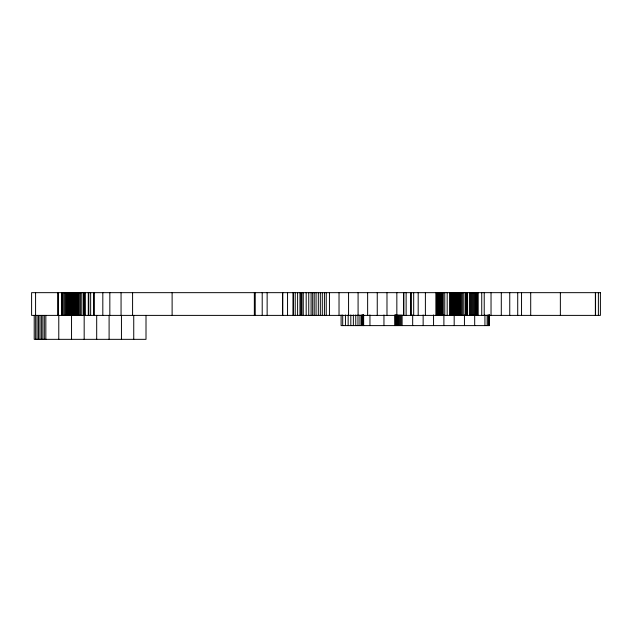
<?xml version="1.0" encoding="UTF-8"?>
<svg xmlns="http://www.w3.org/2000/svg" width="632" height="632" viewBox="0 0 632 632"><rect width="100%" height="100%" fill="white"/><g stroke="black" fill="none" stroke-linecap="round" stroke-linejoin="round"><path stroke-width="0.95" d="M598.386 292.663L598.386 315.392M595.557 292.663L595.557 315.392M595.368 292.663L595.368 315.392M560.363 292.663L560.363 315.392M530.706 292.663L530.706 315.392M521.542 292.663L521.542 315.392M517.719 292.663L517.719 315.392M509.748 292.663L509.748 315.392M501.294 292.663L501.294 315.392M491.032 292.663L491.032 315.392M489.366 314.949L489.437 325.606L341.098 325.606L341.098 314.949M489.223 314.949L489.223 325.606M488.986 314.949L488.986 325.606M488.252 314.949L488.252 325.606M487.146 314.949L487.146 325.606M484.926 314.949L484.926 325.606M484.223 292.663L484.223 315.392M481.734 292.663L481.734 315.392M478.195 292.663L478.195 315.392M477.318 292.663L477.318 315.392M477.223 292.663L477.223 315.392M477.089 292.663L477.089 315.392M476.852 292.663L476.852 315.392M476.259 292.663L476.259 315.392M475.485 292.663L475.485 315.392M474.687 314.949L474.687 325.606M474.585 292.663L474.585 315.392M473.589 292.663L473.589 315.392M472.562 292.663L472.562 315.392M471.535 292.663L471.535 315.392M470.508 292.663L470.508 315.392M469.481 292.663L469.481 315.392M467.601 292.663L467.601 315.392M466.827 292.663L466.827 315.392M466.234 292.663L466.234 315.392M465.974 292.663L465.974 315.392M465.863 292.663L465.863 315.392M465.76 292.663L465.76 315.392M464.441 314.949L464.441 325.606M463.928 292.663L463.928 315.392M462.711 292.663L462.711 315.392M461.589 292.663L461.589 315.392M460.554 292.663L460.554 315.392M459.598 292.663L459.598 315.392M458.706 292.663L458.706 315.392M457.868 292.663L457.868 315.392M457.062 292.663L457.062 315.392M456.288 292.663L456.288 315.392M455.506 292.663L455.506 315.392M454.621 292.663L454.621 315.392M454.187 314.949L454.187 325.606M453.705 292.663L453.705 315.392M452.796 292.663L452.796 315.392M451.975 292.663L451.975 315.392M451.288 292.663L451.288 315.392M450.806 292.663L450.806 315.392M450.687 292.663L450.687 315.392M450.577 292.663L450.577 315.392M449.549 292.663L449.549 315.392M447.179 292.663L447.179 315.392M444.762 292.663L444.762 315.392M443.893 314.949L443.893 325.606M443.19 292.663L443.19 315.392M442.59 292.663L442.59 315.392M441.989 292.663L441.989 315.392M441.381 292.663L441.381 315.392M440.765 292.663L440.765 315.392M440.156 292.663L440.156 315.392M439.548 292.663L439.548 315.392M438.948 292.663L438.948 315.392M438.418 292.663L438.418 315.392M438 292.663L438 315.392M437.668 292.663L437.668 315.392M437.415 292.663L437.415 315.392M437.21 292.663L437.21 315.392M437.06 292.663L437.06 315.392M436.941 292.663L436.941 315.392M435.882 292.663L435.882 315.392M433.552 314.949L433.552 325.606M425.391 292.663L425.391 315.392M423.148 314.949L423.148 325.606M418.187 292.663L418.187 315.392M413.683 292.663L413.683 315.392M412.672 314.949L412.672 325.606M411.313 292.663L411.313 315.392M410.626 292.663L410.626 315.392M410.484 292.663L410.484 315.392M406.131 292.663L406.131 315.392M403.801 292.663L403.801 315.392M403.611 292.663L403.611 315.392M402.102 314.949L402.102 325.606M401.043 314.949L401.043 325.606M400.009 314.949L400.009 325.606M398.997 314.949L398.997 325.606M398.042 314.949L398.042 325.606M397.157 314.949L397.157 325.606M396.841 292.663L396.841 315.392M396.359 314.949L396.359 325.606M395.664 314.949L395.664 325.606M395.095 314.949L395.182 325.606M395 314.949L395 325.606M386.982 292.663L386.982 315.392M383.956 314.949L383.956 325.606M377.257 292.663L377.257 315.392M369.949 314.949L369.949 325.606M367.634 292.663L367.634 315.392M363.637 314.949L363.637 325.606M363.455 314.949L363.361 325.606M363.258 314.949L363.258 325.606M363.084 314.949L363.084 325.606M362.76 314.949L362.76 325.606M362.223 314.949L362.223 325.606M361.401 314.949L361.401 325.606M359.956 314.949L359.956 325.606M358.083 292.663L358.083 315.392M357.973 314.949L357.973 325.606M355.761 314.949L355.761 325.606M353.367 314.949L353.367 325.606M350.815 314.949L350.815 325.606M348.564 292.663L348.564 315.392M348.161 314.949L348.161 325.606M345.443 314.949L345.443 325.606M342.702 314.949L342.702 325.606M339.029 292.663L339.029 315.392M329.446 292.663L329.446 315.392M326.238 292.663L326.238 315.392M324.421 292.663L324.421 315.392M322.304 292.663L322.304 315.392M320.329 292.663L320.329 315.392M318.323 292.663L318.323 315.392M316.071 292.663L316.071 315.392M314.223 292.663L314.223 315.392M312.666 292.663L312.666 315.392M311.078 292.663L311.078 315.392M308.748 292.663L308.748 315.392M306.18 292.663L306.18 315.392M303.265 292.663L303.265 315.392M301.891 292.663L301.891 315.392M300.99 292.663L300.99 315.392M299.955 292.663L299.955 315.392M297.609 292.663L297.609 315.392M295.231 292.663L295.231 315.392M293.382 292.663L293.382 315.392M293.082 292.663L293.043 315.392M287.544 292.663L287.544 315.392M282.796 292.663L282.796 315.392M282.52 292.663L282.52 315.392M267.139 292.663L267.139 315.392M262.209 292.663L262.209 315.392M255.225 292.663L255.241 315.392M254.348 292.663L254.348 315.392M172.117 292.663L172.117 315.392M146.008 315.392L146.008 339.337L34.215 339.337L34.215 315.392M133.739 315.392L133.739 339.337M132.586 292.663L132.586 315.392M121.447 315.392L121.447 339.337M121.06 292.663L121.06 315.392M109.834 292.663L109.834 315.392M109.099 315.392L109.099 339.337M102.819 292.663L102.819 315.392M96.688 315.392L96.688 339.337M94.302 292.663L94.302 315.392M93.599 292.663L93.599 315.392M90.645 292.663L90.645 315.392M88.796 292.663L88.796 315.392M88.29 292.663L88.29 315.392M84.941 292.663L84.941 315.392M84.775 292.663L84.83 315.392M84.656 292.663L84.656 315.392M84.388 292.663L84.467 315.392M84.174 315.392L84.174 339.337M83.89 292.663L83.89 315.392M83.132 292.663L83.132 315.392M81.228 292.663L81.228 315.392M80.153 292.663L80.153 315.392M79.032 292.663L79.032 315.392M78.115 292.663L78.115 315.392M77.222 292.663L77.222 315.392M76.385 292.663L76.385 315.392M75.627 292.663L75.627 315.392M74.987 292.663L74.987 315.392M74.497 292.663L74.497 315.392M74.252 292.663L74.252 315.392M74.173 292.663L74.181 315.392M74.062 292.663L74.062 315.392M73.51 292.663L73.51 315.392M72.759 292.663L72.759 315.392M71.985 292.663L71.985 315.392M71.542 315.392L71.542 339.337M71.171 292.663L71.171 315.392M70.318 292.663L70.318 315.392M69.504 292.663L69.504 315.392M68.888 292.663L68.888 315.392M68.169 292.663L68.169 315.392M67.355 292.663L67.355 315.392M66.439 292.663L66.439 315.392M65.436 292.663L65.436 315.392M64.338 292.663L64.338 315.392M63.153 292.663L63.153 315.392M61.999 292.663L61.999 315.392M61.881 292.663L61.881 315.392M58.776 315.392L58.776 339.337M58.144 292.663L58.144 315.392M57.939 292.663L57.939 315.392M45.836 315.392L45.836 339.337M44.327 315.392L44.327 339.337M42.842 315.392L42.842 339.337M41.38 315.392L41.38 339.337M39.934 315.392L39.934 339.337M38.505 315.392L38.505 339.337M37.075 315.392L37.075 339.337M35.645 315.392L35.645 339.337M35.582 292.663L35.582 315.392M600.4 292.663L31.6 292.663L31.6 315.392L600.4 315.392L600.4 292.663"/></g></svg>
